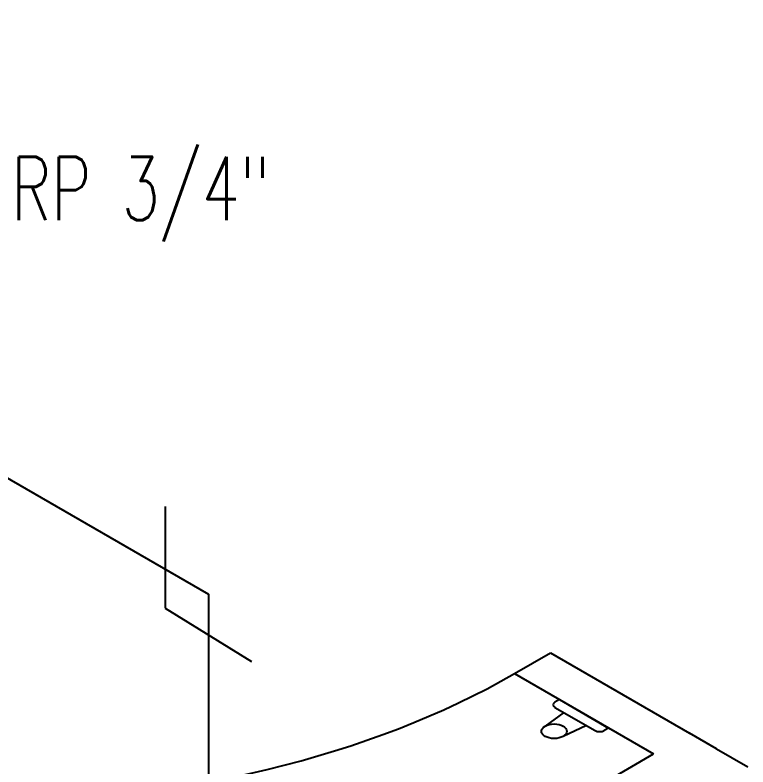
# Model space of a CAD drawing. Header units: millimetres. Extents: x 474.7 to 528.3, y 13.1 to 23.5.
# Drawn here: x 483.116 to 483.693, y 14.605 to 15.197 of the extents above; entities that cross this region are included whole.
import ezdxf

# ---------------------------------------------------------------- set-up
doc = ezdxf.new("R2010")
doc.units = ezdxf.units.MM
doc.header["$LTSCALE"] = 2.5
for name, color, linetype in [('I-AGUA FRIA', 5, 'Continuous'), ('I-ARQ', 8, 'Continuous'), ('I-CONEXAO', 1, 'Continuous'), ('I-NORMO_INST', 4, 'Continuous')]:
    doc.layers.add(name, color=color, linetype=linetype)
doc.styles.add('25', font='ROMANS.SHX', dxfattribs={"width": 0.7, "height": 0.05})

# ---------------------------------------------------------------- blocks, each defined once
blk = doc.blocks.new('*U13')
at = {"layer": 'I-NORMO_INST', "style": '25', "width": 0.7}
blk.add_text('RP 3/4"', height=0.05, dxfattribs=at).set_placement((0.09484, 1.11369, 13.93142))

msp = doc.modelspace()

# ---------------------------------------------------------------- linework, layer by layer
at = {"layer": 'I-AGUA FRIA'}
for p, q in [((479.52654, 16.90138, 12.60067), (483.2681, 14.74119, 12.60067)), ((483.2681, 14.74119, 12.60067), (483.2681, 13.77758, 12.60067))]:
    msp.add_line(p, q, dxfattribs=at)
at = {"layer": 'I-ARQ', "extrusion": (0, 0.816497, 0.57735)}
for p, q in [((483.50898, 14.6786, 11.14863), (483.53727, 14.69493, 11.12554)), ((483.53727, 14.69493, 11.12554), (483.64687, 14.63165, 11.21503)), ((483.50898, 14.6786, 11.14863), (483.61859, 14.61532, 11.23812)), ((483.5444, 14.65816, 11.17755), (483.54086, 14.65612, 11.18044)), ((483.5444, 14.65816, 11.17755), (483.58317, 14.63577, 11.20921)), ((483.54086, 14.65203, 11.18621), (483.57257, 14.63373, 11.21209)), ((483.54798, 14.64793, 11.19202), (483.53317, 14.63731, 11.20702)), ((483.56569, 14.6377, 11.20648), (483.54732, 14.62915, 11.21857)), ((483.58317, 14.63577, 11.20921), (483.57964, 14.63373, 11.21209)), ((483.66808, 14.61941, 11.23235), (483.64687, 14.63165, 11.21503)), ((482.76299, 14.12134, 11.93672), (483.61859, 14.61532, 11.23812)), ((483.66808, 14.61941, 11.23235), (483.69283, 14.60512, 11.25256))]:
    msp.add_line(p, q, dxfattribs=at)
msp.add_circle((-483.54024, 0.70671, 18.4217), 0.01, dxfattribs=at)
for centre, radius, start, end in [((-483.08374, 0.20484, 18.4217), 0.6, 45.00011, 135.13183), ((-483.5444, 0.67061, 18.4217), 0.005, 315, 45), ((-483.5761, 0.70231, 18.4217), 0.005, 45, 135)]:
    msp.add_arc(centre, radius, start, end, dxfattribs=at)
at = {"layer": 'I-CONEXAO', "elevation": 12.60067}
for points in [[(483.23407, 14.81014), (483.23407, 14.73014)], [(483.23407, 14.73014), (483.30213, 14.68809)]]:
    msp.add_lwpolyline(points, dxfattribs=at)

# ---------------------------------------------------------------- block references
at = {"layer": 'I-AGUA FRIA'}
msp.add_blockref('*U13', (483.01798, 13.9216, 12.60067), dxfattribs=at)

doc.saveas('drawing.dxf')
